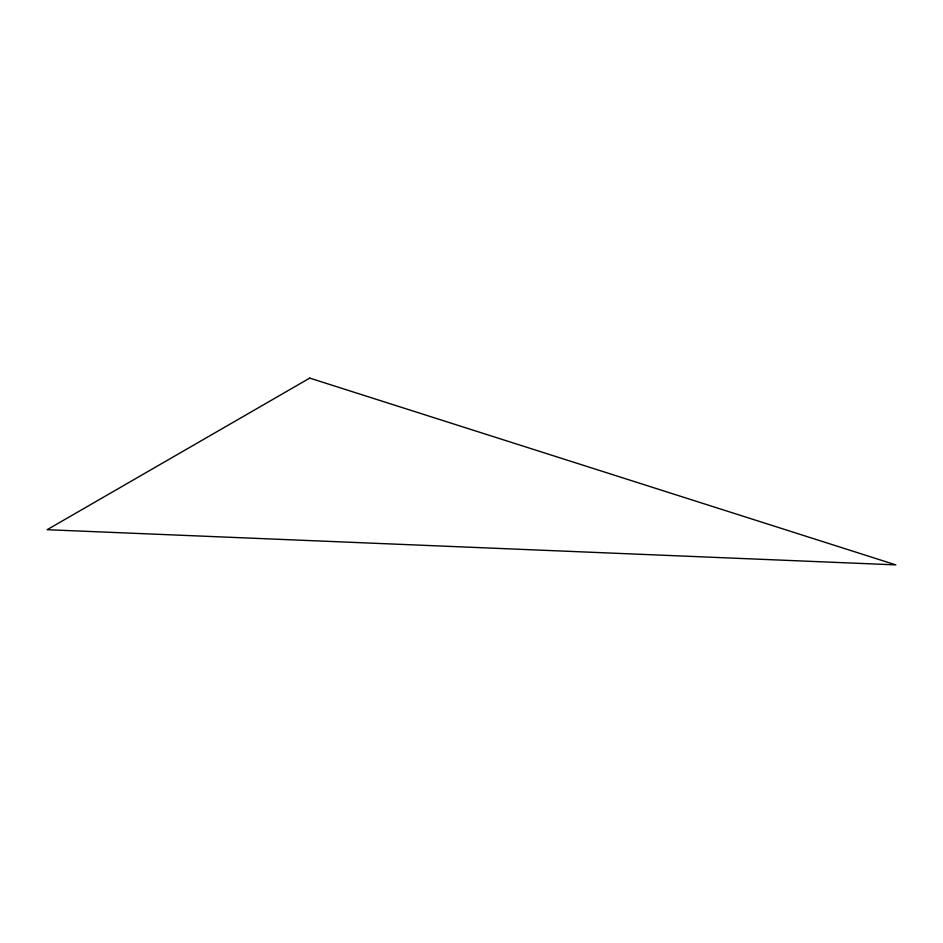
<?xml version="1.0" encoding="UTF-8"?>
<svg xmlns="http://www.w3.org/2000/svg" width="943" height="943" viewBox="0 0 943 943"><rect width="100%" height="100%" fill="white"/><g stroke="black" fill="none" stroke-linecap="round" stroke-linejoin="round"><path stroke-width="1.41" d="M309.74 378.108L47.15 529.707L895.85 564.892L309.74 378.108"/></g></svg>
